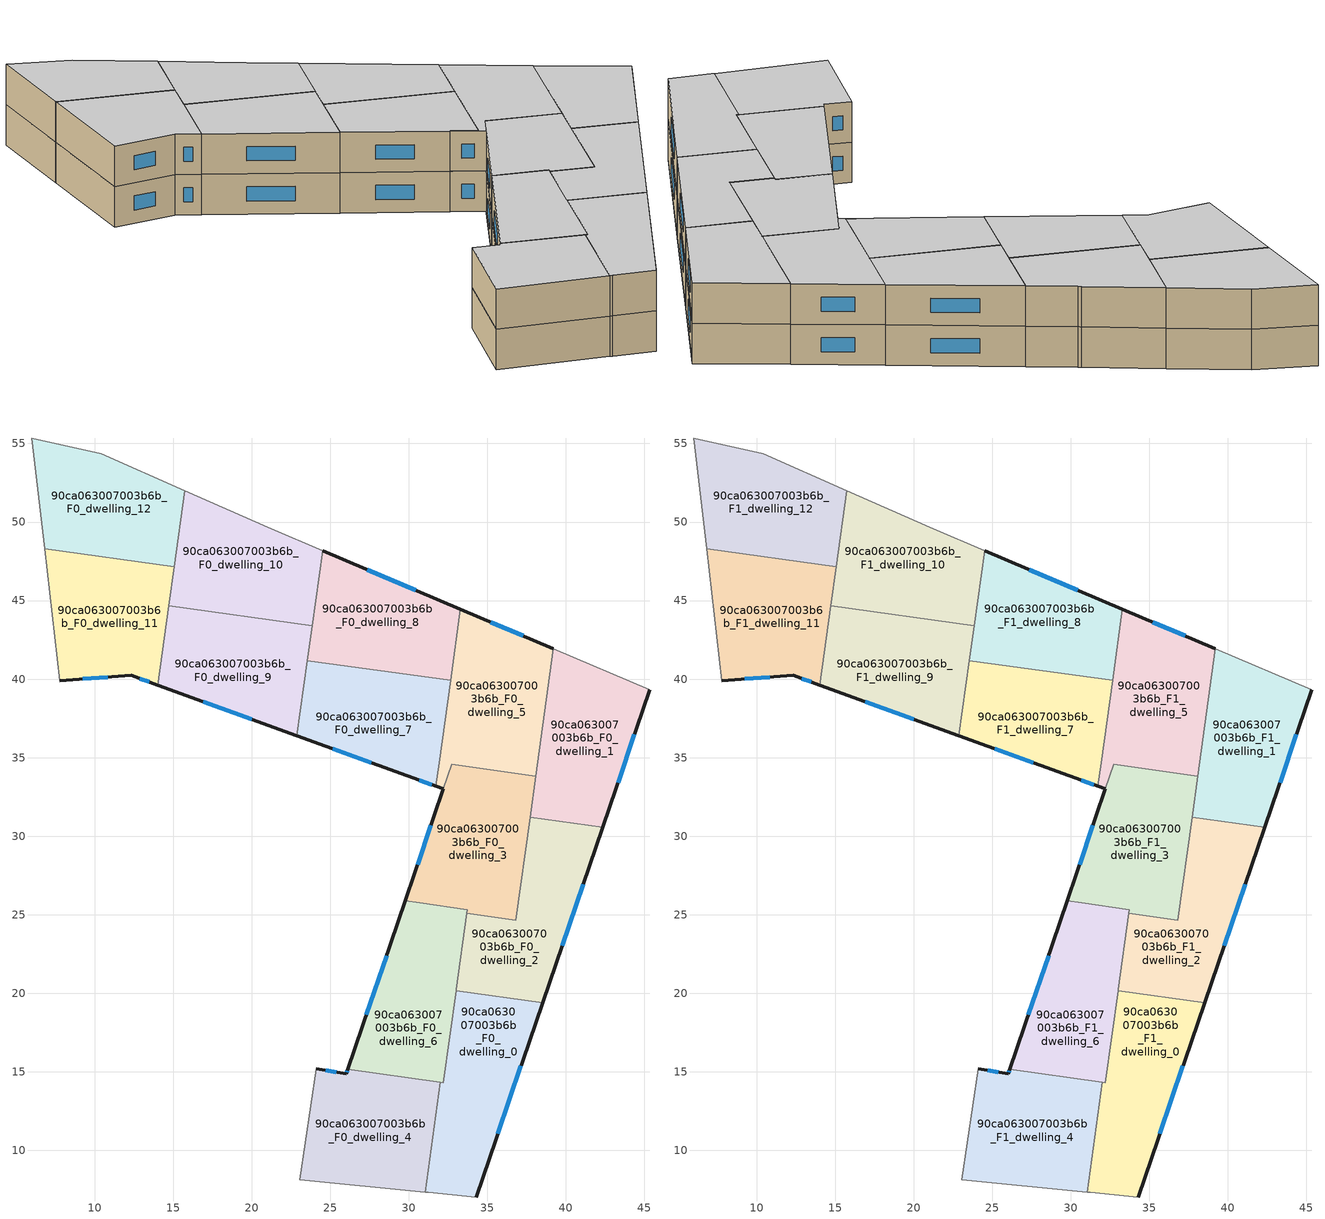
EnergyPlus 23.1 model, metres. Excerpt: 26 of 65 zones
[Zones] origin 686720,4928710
90ca063007003b6b_F0_dwelling_0
 floor ground (EU_floor_Construction): 38.53,19.41 34.29,7.03 31.24,7.33 31.04,7.35 32.01,14.35 32.21,14.32 33.03,20.17 z0
 wall outside (EU_wall_Construction): 34.29,7.03 38.53,19.41 z0:3
 wall adiabatic (EU_wall_Construction): 31.04,7.35 31.24,7.33 34.29,7.03 z0:3
 wall to 90ca063007003b6b_F0_dwelling_4 (EU_wall_Construction): 32.01,14.35 31.04,7.35 z0:3
 wall to 90ca063007003b6b_F0_dwelling_2 (EU_wall_Construction): 38.53,19.41 33.03,20.17 z0:3
 wall to 90ca063007003b6b_F0_dwelling_6 (EU_wall_Construction): 33.03,20.17 32.21,14.32 32.01,14.35 z0:3
 window (EU_Window_Construction): 35.67,11.06 37.15,15.38 z0.98:2.02
90ca063007003b6b_F0_dwelling_1
 floor ground (EU_floor_Construction): 45.35,39.33 42.35,30.57 37.72,31.21 39.21,41.93 z0
 wall outside (EU_wall_Construction): 42.35,30.57 45.35,39.33 z0:3
 wall to 90ca063007003b6b_F0_dwelling_2 (EU_wall_Construction): 37.72,31.21 42.35,30.57 z0:3
 wall adiabatic (EU_wall_Construction): 45.35,39.33 39.21,41.93 z0:3
 wall to 90ca063007003b6b_F0_dwelling_5 (EU_wall_Construction): 39.21,41.93 38.09,33.83 z0:3
 wall to 90ca063007003b6b_F0_dwelling_3 (EU_wall_Construction): 38.09,33.83 37.73,31.21 z0:3
 window (EU_Window_Construction): 43.32,33.42 44.37,36.48 z0.98:2.02
90ca063007003b6b_F0_dwelling_10
 floor ground (EU_floor_Construction): 24.52,48.17 23.86,43.41 14.74,44.67 15.76,52 21.02,49.67 21.25,49.56 z0
 wall adiabatic (EU_wall_Construction): 24.52,48.17 21.25,49.56 21.02,49.67 15.76,52 z0:3
 wall to 90ca063007003b6b_F0_dwelling_9 (EU_wall_Construction): 14.74,44.67 23.86,43.41 z0:3
 wall to 90ca063007003b6b_F0_dwelling_8 (EU_wall_Construction): 23.86,43.41 24.52,48.17 z0:3
 wall to 90ca063007003b6b_F0_dwelling_12 (EU_wall_Construction): 15.76,52 15.08,47.14 z0:3
 wall to 90ca063007003b6b_F0_dwelling_11 (EU_wall_Construction): 15.08,47.14 14.74,44.67 z0:3
90ca063007003b6b_F0_dwelling_11
 floor ground (EU_floor_Construction): 15.08,47.14 14.04,39.62 12.33,40.24 7.79,39.9 6.82,48.29 z0
 wall outside (EU_wall_Construction): 7.79,39.9 12.33,40.24 14.04,39.62 z0:3
 wall adiabatic (EU_wall_Construction): 6.82,48.29 7.79,39.9 z0:3
 wall to 90ca063007003b6b_F0_dwelling_12 (EU_wall_Construction): 15.08,47.14 6.82,48.29 z0:3
 wall to 90ca063007003b6b_F0_dwelling_9 (EU_wall_Construction): 14.04,39.62 14.74,44.67 z0:3
 window (EU_Window_Construction): 9.27,40.01 10.85,40.13 / 12.88,40.04 13.48,39.82 z0.98:2.02
90ca063007003b6b_F0_dwelling_12
 floor ground (EU_floor_Construction): 15.76,52 15.08,47.14 6.82,48.29 6,55.35 10.44,54.35 z0
 wall adiabatic (EU_wall_Construction): 15.76,52 10.44,54.35 6,55.35 6.82,48.29 z0:3
90ca063007003b6b_F0_dwelling_2
 floor ground (EU_floor_Construction): 42.35,30.57 38.53,19.41 33.03,20.17 33.04,20.27 33.71,25.09 36.81,24.66 37.72,31.21 z0
 wall outside (EU_wall_Construction): 38.53,19.41 42.35,30.57 z0:3
 wall to 90ca063007003b6b_F0_dwelling_3 (EU_wall_Construction): 37.72,31.21 36.81,24.66 33.71,25.09 z0:3
 wall to 90ca063007003b6b_F0_dwelling_6 (EU_wall_Construction): 33.71,25.09 33.04,20.27 33.03,20.17 z0:3
 window (EU_Window_Construction): 39.77,23.04 41.11,26.94 z0.98:2.02
90ca063007003b6b_F0_dwelling_3
 floor ground (EU_floor_Construction): 38.09,33.83 36.81,24.66 33.71,25.09 33.74,25.33 29.78,25.88 32.74,34.57 z0
 wall outside (EU_wall_Construction): 32.21,33 29.78,25.88 z0:3
 wall to 90ca063007003b6b_F0_dwelling_5 (EU_wall_Construction): 38.09,33.83 32.74,34.57 32.21,33.01 z0:3
 wall to 90ca063007003b6b_F0_dwelling_6 (EU_wall_Construction): 29.78,25.88 30.7,25.75 33.74,25.33 33.71,25.09 z0:3
 window (EU_Window_Construction): 31.42,30.69 30.57,28.2 z0.98:2.02
90ca063007003b6b_F0_dwelling_4
 floor ground (EU_floor_Construction): 32.01,14.35 31.04,7.35 23.05,8.12 24.1,15.18 26.03,14.89 26.12,15.16 z0
 wall outside (EU_wall_Construction): 26.12,15.16 26.03,14.89 24.1,15.18 z0:3
 wall adiabatic (EU_wall_Construction): 24.1,15.18 23.05,8.12 31.04,7.35 z0:3
 wall to 90ca063007003b6b_F0_dwelling_6 (EU_wall_Construction): 32.01,14.35 26.12,15.16 z0:3
 window (EU_Window_Construction): 26.09,15.08 26.06,14.98 / 25.4,14.99 24.73,15.09 z0.98:2.02
90ca063007003b6b_F0_dwelling_5
 floor ground (EU_floor_Construction): 39.21,41.93 38.09,33.83 32.74,34.57 32.21,33.01 29.92,33.85 31.72,33.19 31.94,34.68 33.29,44.45 z0
 wall outside (EU_wall_Construction): 39.21,41.93 33.29,44.45 / 29.91,33.84 32.21,33.01 z0:3
 wall to 90ca063007003b6b_F0_dwelling_7 (EU_wall_Construction): 32.66,39.92 31.94,34.68 31.72,33.19 29.92,33.85 z0:3
 wall to 90ca063007003b6b_F0_dwelling_8 (EU_wall_Construction): 33.29,44.45 32.66,39.92 z0:3
 window (EU_Window_Construction): 37.29,42.75 35.22,43.63 / 30.66,33.57 31.46,33.28 z0.98:2.02
90ca063007003b6b_F0_dwelling_6
 floor ground (EU_floor_Construction): 33.74,25.33 32.21,14.32 26.12,15.16 29.78,25.88 z0
 wall outside (EU_wall_Construction): 29.78,25.88 26.12,15.16 z0:3
 window (EU_Window_Construction): 28.59,22.39 27.31,18.65 z0.98:2.02
90ca063007003b6b_F0_dwelling_7
 floor ground (EU_floor_Construction): 32.66,39.92 31.72,33.19 29.91,33.85 22.89,36.4 23.55,41.18 z0
 wall outside (EU_wall_Construction): 22.89,36.4 29.91,33.85 z0:3
 wall to 90ca063007003b6b_F0_dwelling_8 (EU_wall_Construction): 32.66,39.92 23.55,41.18 z0:3
 wall to 90ca063007003b6b_F0_dwelling_9 (EU_wall_Construction): 23.55,41.18 22.89,36.4 z0:3
 window (EU_Window_Construction): 25.17,35.57 27.63,34.68 z0.98:2.02
90ca063007003b6b_F0_dwelling_8
 floor ground (EU_floor_Construction): 33.29,44.45 32.66,39.92 23.55,41.18 24.52,48.17 z0
 wall outside (EU_wall_Construction): 33.29,44.45 24.52,48.17 z0:3
 wall to 90ca063007003b6b_F0_dwelling_9 (EU_wall_Construction): 23.86,43.41 23.55,41.18 z0:3
 window (EU_Window_Construction): 30.44,45.66 27.37,46.96 z0.98:2.02
90ca063007003b6b_F0_dwelling_9
 floor ground (EU_floor_Construction): 23.86,43.41 22.89,36.4 14.04,39.62 14.74,44.67 z0
 wall outside (EU_wall_Construction): 14.04,39.62 22.89,36.4 z0:3
 window (EU_Window_Construction): 16.91,38.57 20.01,37.45 z0.98:2.02
90ca063007003b6b_F1_dwelling_0
 floor to 90ca063007003b6b_F0_dwelling_0 (EU_floor_Construction): 38.53,19.41 34.29,7.03 31.24,7.33 31.04,7.35 32.01,14.35 32.21,14.32 33.03,20.17 z3
 wall outside (EU_wall_Construction): 34.29,7.03 38.53,19.41 z3:6
 wall adiabatic (EU_wall_Construction): 31.04,7.35 31.24,7.33 34.29,7.03 z3:6
 wall to 90ca063007003b6b_F1_dwelling_4 (EU_wall_Construction): 32.01,14.35 31.04,7.35 z3:6
 wall to 90ca063007003b6b_F1_dwelling_2 (EU_wall_Construction): 38.53,19.41 33.03,20.17 z3:6
 wall to 90ca063007003b6b_F1_dwelling_6 (EU_wall_Construction): 33.03,20.17 32.21,14.32 32.01,14.35 z3:6
 window (EU_Window_Construction): 35.67,11.06 37.15,15.38 z3.98:5.02
 ceiling to 90ca063007003b6b_F2_dwelling_0 (EU_floor_Construction): 34.29,7.03 38.53,19.41 33.03,20.17 32.21,14.32 32.01,14.35 31.04,7.35 31.24,7.33 z6
90ca063007003b6b_F1_dwelling_1
 floor to 90ca063007003b6b_F0_dwelling_1 (EU_floor_Construction): 45.35,39.33 42.35,30.57 37.72,31.21 39.21,41.93 z3
 wall outside (EU_wall_Construction): 42.35,30.57 45.35,39.33 z3:6
 wall to 90ca063007003b6b_F1_dwelling_2 (EU_wall_Construction): 37.72,31.21 42.35,30.57 z3:6
 wall adiabatic (EU_wall_Construction): 45.35,39.33 39.21,41.93 z3:6
 wall to 90ca063007003b6b_F1_dwelling_5 (EU_wall_Construction): 39.21,41.93 38.09,33.83 z3:6
 wall to 90ca063007003b6b_F1_dwelling_3 (EU_wall_Construction): 38.09,33.83 37.73,31.21 z3:6
 window (EU_Window_Construction): 43.32,33.42 44.37,36.48 z3.98:5.02
 ceiling to 90ca063007003b6b_F2_dwelling_1 (EU_floor_Construction): 42.35,30.57 45.35,39.33 39.21,41.93 37.72,31.21 z6
90ca063007003b6b_F1_dwelling_10
 floor to 90ca063007003b6b_F0_dwelling_10 (EU_floor_Construction): 24.52,48.17 23.86,43.41 14.74,44.67 15.76,52 21.02,49.67 21.25,49.56 z3
 wall adiabatic (EU_wall_Construction): 24.52,48.17 21.25,49.56 21.02,49.67 15.76,52 z3:6
 wall to 90ca063007003b6b_F1_dwelling_9 (EU_wall_Construction): 14.74,44.67 23.86,43.41 z3:6
 wall to 90ca063007003b6b_F1_dwelling_8 (EU_wall_Construction): 23.86,43.41 24.52,48.17 z3:6
 wall to 90ca063007003b6b_F1_dwelling_12 (EU_wall_Construction): 15.76,52 15.08,47.14 z3:6
 wall to 90ca063007003b6b_F1_dwelling_11 (EU_wall_Construction): 15.08,47.14 14.74,44.67 z3:6
 ceiling to 90ca063007003b6b_F2_dwelling_10 (EU_floor_Construction): 23.86,43.41 24.52,48.17 21.25,49.56 21.02,49.67 15.76,52 14.74,44.67 z6
90ca063007003b6b_F1_dwelling_11
 floor to 90ca063007003b6b_F0_dwelling_11 (EU_floor_Construction): 15.08,47.14 14.04,39.62 12.33,40.24 7.79,39.9 6.82,48.29 z3
 wall outside (EU_wall_Construction): 7.79,39.9 12.33,40.24 14.04,39.62 z3:6
 wall adiabatic (EU_wall_Construction): 6.82,48.29 7.79,39.9 z3:6
 wall to 90ca063007003b6b_F1_dwelling_12 (EU_wall_Construction): 15.08,47.14 6.82,48.29 z3:6
 wall to 90ca063007003b6b_F1_dwelling_9 (EU_wall_Construction): 14.04,39.62 14.74,44.67 z3:6
 window (EU_Window_Construction): 9.27,40.01 10.85,40.13 / 12.88,40.04 13.48,39.82 z3.98:5.02
 ceiling to 90ca063007003b6b_F2_dwelling_11 (EU_floor_Construction): 14.04,39.62 15.08,47.14 6.82,48.29 7.79,39.9 12.33,40.24 z6
90ca063007003b6b_F1_dwelling_12
 floor to 90ca063007003b6b_F0_dwelling_12 (EU_floor_Construction): 15.76,52 15.08,47.14 6.82,48.29 6,55.35 10.44,54.35 z3
 wall adiabatic (EU_wall_Construction): 15.76,52 10.44,54.35 6,55.35 6.82,48.29 z3:6
 ceiling to 90ca063007003b6b_F2_dwelling_12 (EU_floor_Construction): 15.08,47.14 15.76,52 10.44,54.35 6,55.35 6.82,48.29 z6
90ca063007003b6b_F1_dwelling_2
 floor to 90ca063007003b6b_F0_dwelling_2 (EU_floor_Construction): 42.35,30.57 38.53,19.41 33.03,20.17 33.04,20.27 33.71,25.09 36.81,24.66 37.72,31.21 z3
 wall outside (EU_wall_Construction): 38.53,19.41 42.35,30.57 z3:6
 wall to 90ca063007003b6b_F1_dwelling_3 (EU_wall_Construction): 37.72,31.21 36.81,24.66 33.71,25.09 z3:6
 wall to 90ca063007003b6b_F1_dwelling_6 (EU_wall_Construction): 33.71,25.09 33.04,20.27 33.03,20.17 z3:6
 window (EU_Window_Construction): 39.77,23.04 41.11,26.94 z3.98:5.02
 ceiling to 90ca063007003b6b_F2_dwelling_2 (EU_floor_Construction): 38.53,19.41 42.35,30.57 37.72,31.21 36.81,24.66 33.71,25.09 33.04,20.27 33.03,20.17 z6
90ca063007003b6b_F1_dwelling_3
 floor to 90ca063007003b6b_F0_dwelling_3 (EU_floor_Construction): 38.09,33.83 36.81,24.66 33.71,25.09 33.74,25.33 29.78,25.88 32.74,34.57 z3
 wall outside (EU_wall_Construction): 32.21,33 29.78,25.88 z3:6
 wall to 90ca063007003b6b_F1_dwelling_5 (EU_wall_Construction): 38.09,33.83 32.74,34.57 32.21,33.01 z3:6
 wall to 90ca063007003b6b_F1_dwelling_6 (EU_wall_Construction): 29.78,25.88 30.7,25.75 33.74,25.33 33.71,25.09 z3:6
 window (EU_Window_Construction): 31.42,30.69 30.57,28.2 z3.98:5.02
 ceiling to 90ca063007003b6b_F2_dwelling_3 (EU_floor_Construction): 36.81,24.66 38.09,33.83 32.74,34.57 29.78,25.88 33.74,25.33 33.71,25.09 z6
90ca063007003b6b_F1_dwelling_4
 floor to 90ca063007003b6b_F0_dwelling_4 (EU_floor_Construction): 32.01,14.35 31.04,7.35 23.05,8.12 24.1,15.18 26.03,14.89 26.12,15.16 z3
 wall outside (EU_wall_Construction): 26.12,15.16 26.03,14.89 24.1,15.18 z3:6
 wall adiabatic (EU_wall_Construction): 24.1,15.18 23.05,8.12 31.04,7.35 z3:6
 wall to 90ca063007003b6b_F1_dwelling_6 (EU_wall_Construction): 32.01,14.35 26.12,15.16 z3:6
 window (EU_Window_Construction): 26.09,15.08 26.06,14.98 / 25.4,14.99 24.73,15.09 z3.98:5.02
 ceiling to 90ca063007003b6b_F2_dwelling_4 (EU_floor_Construction): 31.04,7.35 32.01,14.35 26.12,15.16 26.03,14.89 24.1,15.18 23.05,8.12 z6
90ca063007003b6b_F1_dwelling_5
 floor to 90ca063007003b6b_F0_dwelling_5 (EU_floor_Construction): 39.21,41.93 38.09,33.83 32.74,34.57 32.21,33.01 29.91,33.84 31.72,33.19 31.94,34.68 33.29,44.45 z3
 wall outside (EU_wall_Construction): 39.21,41.93 33.29,44.45 / 29.91,33.84 32.21,33.01 z3:6
 wall to 90ca063007003b6b_F1_dwelling_7 (EU_wall_Construction): 32.66,39.92 31.94,34.68 31.72,33.19 29.92,33.85 z3:6
 wall to 90ca063007003b6b_F1_dwelling_8 (EU_wall_Construction): 33.29,44.45 32.66,39.92 z3:6
 window (EU_Window_Construction): 37.29,42.75 35.22,43.63 / 30.66,33.57 31.46,33.28 z3.98:5.02
 ceiling to 90ca063007003b6b_F2_dwelling_5 (EU_floor_Construction): 38.09,33.83 39.21,41.93 33.29,44.45 31.94,34.68 31.72,33.19 29.91,33.84 32.21,33.01 32.74,34.57 z6
90ca063007003b6b_F1_dwelling_6
 floor to 90ca063007003b6b_F0_dwelling_6 (EU_floor_Construction): 33.74,25.33 32.21,14.32 26.12,15.16 29.78,25.88 z3
 wall outside (EU_wall_Construction): 29.78,25.88 26.12,15.16 z3:6
 window (EU_Window_Construction): 28.59,22.39 27.31,18.65 z3.98:5.02
 ceiling to 90ca063007003b6b_F2_dwelling_6 (EU_floor_Construction): 32.21,14.32 33.74,25.33 29.78,25.88 26.12,15.16 z6
90ca063007003b6b_F1_dwelling_7
 floor to 90ca063007003b6b_F0_dwelling_7 (EU_floor_Construction): 32.66,39.92 31.72,33.19 29.91,33.85 22.89,36.4 23.55,41.18 z3
 wall outside (EU_wall_Construction): 22.89,36.4 29.91,33.85 z3:6
 wall to 90ca063007003b6b_F1_dwelling_8 (EU_wall_Construction): 32.66,39.92 23.55,41.18 z3:6
 wall to 90ca063007003b6b_F1_dwelling_9 (EU_wall_Construction): 23.55,41.18 22.89,36.4 z3:6
 window (EU_Window_Construction): 25.17,35.57 27.63,34.68 z3.98:5.02
 ceiling to 90ca063007003b6b_F2_dwelling_7 (EU_floor_Construction): 31.72,33.19 32.66,39.92 23.55,41.18 22.89,36.4 29.91,33.85 z6
90ca063007003b6b_F1_dwelling_8
 floor to 90ca063007003b6b_F0_dwelling_8 (EU_floor_Construction): 33.29,44.45 32.66,39.92 23.55,41.18 24.52,48.17 z3
 wall outside (EU_wall_Construction): 33.29,44.45 24.52,48.17 z3:6
 wall to 90ca063007003b6b_F1_dwelling_9 (EU_wall_Construction): 23.86,43.41 23.55,41.18 z3:6
 window (EU_Window_Construction): 30.44,45.66 27.37,46.96 z3.98:5.02
 ceiling to 90ca063007003b6b_F2_dwelling_8 (EU_floor_Construction): 32.66,39.92 33.29,44.45 24.52,48.17 23.55,41.18 z6
90ca063007003b6b_F1_dwelling_9
 floor to 90ca063007003b6b_F0_dwelling_9 (EU_floor_Construction): 23.86,43.41 22.89,36.4 14.04,39.62 14.74,44.67 z3
 wall outside (EU_wall_Construction): 14.04,39.62 22.89,36.4 z3:6
 window (EU_Window_Construction): 16.91,38.57 20.01,37.45 z3.98:5.02
 ceiling to 90ca063007003b6b_F2_dwelling_9 (EU_floor_Construction): 22.89,36.4 23.86,43.41 14.74,44.67 14.04,39.62 z6
[Building]
EU S2 Campaign: North Axis=0; Terrain=City; Solar Distribution=FullExterior
[Site:Location]
Bologna: Latitude=44.5; Longitude=11.25; Time Zone=1; Elevation=37
[SizingPeriod:WeatherFileDays]
AnnualSizingPeriod: Begin Month=1; Begin Day of Month=1; End Month=12; End Day of Month=31; Day of Week for Start Day=Monday; Use Weather File Daylight Saving Period=No; Use Weather File Rain and Snow Indicators=No
[MATERIAL]
EU_InternalMass_Material: Roughness=MediumRough; Thickness=0.1; Conductivity=1; Density=1800; Specific Heat=900; Thermal Absorptance=0.9; Solar Absorptance=0.7; Visible Absorptance=0.7
[MATERIAL:NOMASS] Roughness=MediumRough; Thermal Absorptance=0.9; Solar Absorptance=0.7; Visible Absorptance=0.7
Name | Thermal Resistance
EU_wall_NoMass | 0.905828
EU_floor_NoMass | 0.67114
[WINDOWMATERIAL:SIMPLEGLAZINGSYSTEM]
EU_Window_SimpleGlazing: UFactor=4.52486; Solar Heat Gain Coefficient=0.85; Visible Transmittance=0.85
[CONSTRUCTION]
EU_wall_Construction: EU_wall_NoMass
EU_floor_Construction: EU_floor_NoMass
EU_Window_Construction: EU_Window_SimpleGlazing
EU_InternalMass_Construction: EU_InternalMass_Material
[ZONE] Type=1; Multiplier=1; Ceiling Height=autocalculate; Floor Area=autocalculate; Part of Total Floor Area=Yes
Name | Volume
90ca063007003b6b_F0_dwelling_0; 90ca063007003b6b_F1_dwelling_0 | 170.737
90ca063007003b6b_F0_dwelling_1; 90ca063007003b6b_F1_dwelling_1 | 168.19
90ca063007003b6b_F0_dwelling_10; 90ca063007003b6b_F1_dwelling_10 | 168.179
90ca063007003b6b_F0_dwelling_11; 90ca063007003b6b_F1_dwelling_11 | 168.196
90ca063007003b6b_F0_dwelling_12; 90ca063007003b6b_F1_dwelling_12 | 168.184
90ca063007003b6b_F0_dwelling_2; 90ca063007003b6b_F1_dwelling_2 | 169.86
90ca063007003b6b_F0_dwelling_3 | 171.762
90ca063007003b6b_F1_dwelling_3 | 171.702
90ca063007003b6b_F0_dwelling_4; 90ca063007003b6b_F1_dwelling_4 | 171.68
90ca063007003b6b_F0_dwelling_5 | 171.308
90ca063007003b6b_F1_dwelling_5 | 171.311
90ca063007003b6b_F0_dwelling_6; 90ca063007003b6b_F1_dwelling_6 | 169.237
90ca063007003b6b_F0_dwelling_7; 90ca063007003b6b_F1_dwelling_7 | 160.345
90ca063007003b6b_F0_dwelling_8; 90ca063007003b6b_F1_dwelling_8 | 160.42
90ca063007003b6b_F0_dwelling_9; 90ca063007003b6b_F1_dwelling_9 | 168.181
[INTERNALMASS] Construction=EU_InternalMass_Construction
Name | Zone or ZoneList | Surface Area
90ca063007003b6b_F0_dwelling_0_EU_InternalMass | 90ca063007003b6b_F0_dwelling_0 | 56.9155
90ca063007003b6b_F0_dwelling_1_EU_InternalMass | 90ca063007003b6b_F0_dwelling_1 | 56.0629
90ca063007003b6b_F0_dwelling_2_EU_InternalMass | 90ca063007003b6b_F0_dwelling_2 | 56.6221
90ca063007003b6b_F0_dwelling_3_EU_InternalMass | 90ca063007003b6b_F0_dwelling_3 | 57.257
90ca063007003b6b_F0_dwelling_4_EU_InternalMass | 90ca063007003b6b_F0_dwelling_4 | 57.2304
90ca063007003b6b_F0_dwelling_5_EU_InternalMass | 90ca063007003b6b_F0_dwelling_5 | 57.1136
90ca063007003b6b_F0_dwelling_6_EU_InternalMass | 90ca063007003b6b_F0_dwelling_6 | 56.4242
90ca063007003b6b_F0_dwelling_7_EU_InternalMass | 90ca063007003b6b_F0_dwelling_7 | 53.4524
90ca063007003b6b_F0_dwelling_8_EU_InternalMass | 90ca063007003b6b_F0_dwelling_8 | 53.4757
90ca063007003b6b_F0_dwelling_9_EU_InternalMass | 90ca063007003b6b_F0_dwelling_9 | 56.0604
90ca063007003b6b_F0_dwelling_10_EU_InternalMass | 90ca063007003b6b_F0_dwelling_10 | 56.06
90ca063007003b6b_F0_dwelling_11_EU_InternalMass | 90ca063007003b6b_F0_dwelling_11 | 56.0645
90ca063007003b6b_F0_dwelling_12_EU_InternalMass | 90ca063007003b6b_F0_dwelling_12 | 56.0604
90ca063007003b6b_F1_dwelling_0_EU_InternalMass | 90ca063007003b6b_F1_dwelling_0 | 56.9155
90ca063007003b6b_F1_dwelling_1_EU_InternalMass | 90ca063007003b6b_F1_dwelling_1 | 56.0629
90ca063007003b6b_F1_dwelling_2_EU_InternalMass | 90ca063007003b6b_F1_dwelling_2 | 56.6221
90ca063007003b6b_F1_dwelling_3_EU_InternalMass | 90ca063007003b6b_F1_dwelling_3 | 57.257
90ca063007003b6b_F1_dwelling_4_EU_InternalMass | 90ca063007003b6b_F1_dwelling_4 | 57.2304
90ca063007003b6b_F1_dwelling_5_EU_InternalMass | 90ca063007003b6b_F1_dwelling_5 | 57.1136
90ca063007003b6b_F1_dwelling_6_EU_InternalMass | 90ca063007003b6b_F1_dwelling_6 | 56.4242
90ca063007003b6b_F1_dwelling_7_EU_InternalMass | 90ca063007003b6b_F1_dwelling_7 | 53.4524
90ca063007003b6b_F1_dwelling_8_EU_InternalMass | 90ca063007003b6b_F1_dwelling_8 | 53.4757
90ca063007003b6b_F1_dwelling_9_EU_InternalMass | 90ca063007003b6b_F1_dwelling_9 | 56.0604
90ca063007003b6b_F1_dwelling_10_EU_InternalMass | 90ca063007003b6b_F1_dwelling_10 | 56.06
90ca063007003b6b_F1_dwelling_11_EU_InternalMass | 90ca063007003b6b_F1_dwelling_11 | 56.0645
90ca063007003b6b_F1_dwelling_12_EU_InternalMass | 90ca063007003b6b_F1_dwelling_12 | 56.0604
[OTHEREQUIPMENT] Fuel Type=Electricity; Design Level Calculation Method=Watts/Area; Power per Zone Floor Area=1; Fraction Latent=0; Fraction Radiant=0; Fraction Lost=0; Carbon Dioxide Generation Rate=0; EndUse Subcategory=EU_Step8_InternalGains
Name | Zone or ZoneList or Space or SpaceList | Schedule
EU_Step8_InternalGain_90ca063007003b6b_F0_dwelling_0_f000 | 90ca063007003b6b_F0_dwelling_0 | EU_Step8_GainSchedule_90ca063007003b6b_F0_dwelling_0_f000
EU_Step8_InternalGain_90ca063007003b6b_F0_dwelling_1_f000 | 90ca063007003b6b_F0_dwelling_1 | EU_Step8_GainSchedule_90ca063007003b6b_F0_dwelling_1_f000
EU_Step8_InternalGain_90ca063007003b6b_F0_dwelling_2_f000 | 90ca063007003b6b_F0_dwelling_2 | EU_Step8_GainSchedule_90ca063007003b6b_F0_dwelling_2_f000
EU_Step8_InternalGain_90ca063007003b6b_F0_dwelling_3_f000 | 90ca063007003b6b_F0_dwelling_3 | EU_Step8_GainSchedule_90ca063007003b6b_F0_dwelling_3_f000
EU_Step8_InternalGain_90ca063007003b6b_F0_dwelling_4_f000 | 90ca063007003b6b_F0_dwelling_4 | EU_Step8_GainSchedule_90ca063007003b6b_F0_dwelling_4_f000
EU_Step8_InternalGain_90ca063007003b6b_F0_dwelling_5_f000 | 90ca063007003b6b_F0_dwelling_5 | EU_Step8_GainSchedule_90ca063007003b6b_F0_dwelling_5_f000
EU_Step8_InternalGain_90ca063007003b6b_F0_dwelling_6_f000 | 90ca063007003b6b_F0_dwelling_6 | EU_Step8_GainSchedule_90ca063007003b6b_F0_dwelling_6_f000
EU_Step8_InternalGain_90ca063007003b6b_F0_dwelling_7_f000 | 90ca063007003b6b_F0_dwelling_7 | EU_Step8_GainSchedule_90ca063007003b6b_F0_dwelling_7_f000
EU_Step8_InternalGain_90ca063007003b6b_F0_dwelling_8_f000 | 90ca063007003b6b_F0_dwelling_8 | EU_Step8_GainSchedule_90ca063007003b6b_F0_dwelling_8_f000
EU_Step8_InternalGain_90ca063007003b6b_F0_dwelling_9_f000 | 90ca063007003b6b_F0_dwelling_9 | EU_Step8_GainSchedule_90ca063007003b6b_F0_dwelling_9_f000
EU_Step8_InternalGain_90ca063007003b6b_F0_dwelling_10_f000 | 90ca063007003b6b_F0_dwelling_10 | EU_Step8_GainSchedule_90ca063007003b6b_F0_dwelling_10_f000
EU_Step8_InternalGain_90ca063007003b6b_F0_dwelling_11_f000 | 90ca063007003b6b_F0_dwelling_11 | EU_Step8_GainSchedule_90ca063007003b6b_F0_dwelling_11_f000
EU_Step8_InternalGain_90ca063007003b6b_F0_dwelling_12_f000 | 90ca063007003b6b_F0_dwelling_12 | EU_Step8_GainSchedule_90ca063007003b6b_F0_dwelling_12_f000
EU_Step8_InternalGain_90ca063007003b6b_F1_dwelling_0_f000 | 90ca063007003b6b_F1_dwelling_0 | EU_Step8_GainSchedule_90ca063007003b6b_F1_dwelling_0_f000
EU_Step8_InternalGain_90ca063007003b6b_F1_dwelling_1_f000 | 90ca063007003b6b_F1_dwelling_1 | EU_Step8_GainSchedule_90ca063007003b6b_F1_dwelling_1_f000
EU_Step8_InternalGain_90ca063007003b6b_F1_dwelling_2_f000 | 90ca063007003b6b_F1_dwelling_2 | EU_Step8_GainSchedule_90ca063007003b6b_F1_dwelling_2_f000
EU_Step8_InternalGain_90ca063007003b6b_F1_dwelling_3_f000 | 90ca063007003b6b_F1_dwelling_3 | EU_Step8_GainSchedule_90ca063007003b6b_F1_dwelling_3_f000
EU_Step8_InternalGain_90ca063007003b6b_F1_dwelling_4_f000 | 90ca063007003b6b_F1_dwelling_4 | EU_Step8_GainSchedule_90ca063007003b6b_F1_dwelling_4_f000
EU_Step8_InternalGain_90ca063007003b6b_F1_dwelling_5_f000 | 90ca063007003b6b_F1_dwelling_5 | EU_Step8_GainSchedule_90ca063007003b6b_F1_dwelling_5_f000
EU_Step8_InternalGain_90ca063007003b6b_F1_dwelling_6_f000 | 90ca063007003b6b_F1_dwelling_6 | EU_Step8_GainSchedule_90ca063007003b6b_F1_dwelling_6_f000
EU_Step8_InternalGain_90ca063007003b6b_F1_dwelling_7_f000 | 90ca063007003b6b_F1_dwelling_7 | EU_Step8_GainSchedule_90ca063007003b6b_F1_dwelling_7_f000
EU_Step8_InternalGain_90ca063007003b6b_F1_dwelling_8_f000 | 90ca063007003b6b_F1_dwelling_8 | EU_Step8_GainSchedule_90ca063007003b6b_F1_dwelling_8_f000
EU_Step8_InternalGain_90ca063007003b6b_F1_dwelling_9_f000 | 90ca063007003b6b_F1_dwelling_9 | EU_Step8_GainSchedule_90ca063007003b6b_F1_dwelling_9_f000
EU_Step8_InternalGain_90ca063007003b6b_F1_dwelling_10_f000 | 90ca063007003b6b_F1_dwelling_10 | EU_Step8_GainSchedule_90ca063007003b6b_F1_dwelling_10_f000
EU_Step8_InternalGain_90ca063007003b6b_F1_dwelling_11_f000 | 90ca063007003b6b_F1_dwelling_11 | EU_Step8_GainSchedule_90ca063007003b6b_F1_dwelling_11_f000
EU_Step8_InternalGain_90ca063007003b6b_F1_dwelling_12_f000 | 90ca063007003b6b_F1_dwelling_12 | EU_Step8_GainSchedule_90ca063007003b6b_F1_dwelling_12_f000
[ZONEVENTILATION:DESIGNFLOWRATE] Schedule=EU_AlwaysOn; Design Flow Rate Calculation Method=AirChanges/Hour; Air Changes per Hour=0.73129; Ventilation Type=Natural; Fan Pressure Rise=0; Fan Total Efficiency=1; Constant Term Coefficient=1; Temperature Term Coefficient=0; Velocity Term Coefficient=0; Velocity Squared Term Coefficient=0; Minimum Indoor Temperature=-100; Maximum Indoor Temperature=100; Delta Temperature=-100; Minimum Outdoor Temperature=-100; Maximum Outdoor Temperature=100; Maximum Wind Speed=40
Name | Zone or ZoneList or Space or SpaceList
EU_ConstantAir_90ca063007003b6b_F0_dwelling_0 | 90ca063007003b6b_F0_dwelling_0
EU_ConstantAir_90ca063007003b6b_F0_dwelling_1 | 90ca063007003b6b_F0_dwelling_1
EU_ConstantAir_90ca063007003b6b_F0_dwelling_2 | 90ca063007003b6b_F0_dwelling_2
EU_ConstantAir_90ca063007003b6b_F0_dwelling_3 | 90ca063007003b6b_F0_dwelling_3
EU_ConstantAir_90ca063007003b6b_F0_dwelling_4 | 90ca063007003b6b_F0_dwelling_4
EU_ConstantAir_90ca063007003b6b_F0_dwelling_5 | 90ca063007003b6b_F0_dwelling_5
EU_ConstantAir_90ca063007003b6b_F0_dwelling_6 | 90ca063007003b6b_F0_dwelling_6
EU_ConstantAir_90ca063007003b6b_F0_dwelling_7 | 90ca063007003b6b_F0_dwelling_7
EU_ConstantAir_90ca063007003b6b_F0_dwelling_8 | 90ca063007003b6b_F0_dwelling_8
EU_ConstantAir_90ca063007003b6b_F0_dwelling_9 | 90ca063007003b6b_F0_dwelling_9
EU_ConstantAir_90ca063007003b6b_F0_dwelling_10 | 90ca063007003b6b_F0_dwelling_10
EU_ConstantAir_90ca063007003b6b_F0_dwelling_11 | 90ca063007003b6b_F0_dwelling_11
EU_ConstantAir_90ca063007003b6b_F0_dwelling_12 | 90ca063007003b6b_F0_dwelling_12
EU_ConstantAir_90ca063007003b6b_F1_dwelling_0 | 90ca063007003b6b_F1_dwelling_0
EU_ConstantAir_90ca063007003b6b_F1_dwelling_1 | 90ca063007003b6b_F1_dwelling_1
EU_ConstantAir_90ca063007003b6b_F1_dwelling_2 | 90ca063007003b6b_F1_dwelling_2
EU_ConstantAir_90ca063007003b6b_F1_dwelling_3 | 90ca063007003b6b_F1_dwelling_3
EU_ConstantAir_90ca063007003b6b_F1_dwelling_4 | 90ca063007003b6b_F1_dwelling_4
EU_ConstantAir_90ca063007003b6b_F1_dwelling_5 | 90ca063007003b6b_F1_dwelling_5
EU_ConstantAir_90ca063007003b6b_F1_dwelling_6 | 90ca063007003b6b_F1_dwelling_6
EU_ConstantAir_90ca063007003b6b_F1_dwelling_7 | 90ca063007003b6b_F1_dwelling_7
EU_ConstantAir_90ca063007003b6b_F1_dwelling_8 | 90ca063007003b6b_F1_dwelling_8
EU_ConstantAir_90ca063007003b6b_F1_dwelling_9 | 90ca063007003b6b_F1_dwelling_9
EU_ConstantAir_90ca063007003b6b_F1_dwelling_10 | 90ca063007003b6b_F1_dwelling_10
EU_ConstantAir_90ca063007003b6b_F1_dwelling_11 | 90ca063007003b6b_F1_dwelling_11
EU_ConstantAir_90ca063007003b6b_F1_dwelling_12 | 90ca063007003b6b_F1_dwelling_12
[HVACTEMPLATE:THERMOSTAT] Constant Heating Setpoint=20; Constant Cooling Setpoint=50
EU_HeatOnly_90ca063007003b6b_F0_dwelling_0; EU_HeatOnly_90ca063007003b6b_F0_dwelling_1; EU_HeatOnly_90ca063007003b6b_F0_dwelling_2; EU_HeatOnly_90ca063007003b6b_F0_dwelling_3; EU_HeatOnly_90ca063007003b6b_F0_dwelling_4; EU_HeatOnly_90ca063007003b6b_F0_dwelling_5; EU_HeatOnly_90ca063007003b6b_F0_dwelling_6; EU_HeatOnly_90ca063007003b6b_F0_dwelling_7; EU_HeatOnly_90ca063007003b6b_F0_dwelling_8; EU_HeatOnly_90ca063007003b6b_F0_dwelling_9; EU_HeatOnly_90ca063007003b6b_F0_dwelling_10; EU_HeatOnly_90ca063007003b6b_F0_dwelling_11; EU_HeatOnly_90ca063007003b6b_F0_dwelling_12; EU_HeatOnly_90ca063007003b6b_F1_dwelling_0; EU_HeatOnly_90ca063007003b6b_F1_dwelling_1; EU_HeatOnly_90ca063007003b6b_F1_dwelling_2; EU_HeatOnly_90ca063007003b6b_F1_dwelling_3; EU_HeatOnly_90ca063007003b6b_F1_dwelling_4; EU_HeatOnly_90ca063007003b6b_F1_dwelling_5; EU_HeatOnly_90ca063007003b6b_F1_dwelling_6; EU_HeatOnly_90ca063007003b6b_F1_dwelling_7; EU_HeatOnly_90ca063007003b6b_F1_dwelling_8; EU_HeatOnly_90ca063007003b6b_F1_dwelling_9; EU_HeatOnly_90ca063007003b6b_F1_dwelling_10; EU_HeatOnly_90ca063007003b6b_F1_dwelling_11; EU_HeatOnly_90ca063007003b6b_F1_dwelling_12; EU_HeatOnly_90ca063007003b6b_F2_dwelling_0; EU_HeatOnly_90ca063007003b6b_F2_dwelling_1; EU_HeatOnly_90ca063007003b6b_F2_dwelling_2; EU_HeatOnly_90ca063007003b6b_F2_dwelling_3; EU_HeatOnly_90ca063007003b6b_F2_dwelling_4; EU_HeatOnly_90ca063007003b6b_F2_dwelling_5; EU_HeatOnly_90ca063007003b6b_F2_dwelling_6; EU_HeatOnly_90ca063007003b6b_F2_dwelling_7; EU_HeatOnly_90ca063007003b6b_F2_dwelling_8; EU_HeatOnly_90ca063007003b6b_F2_dwelling_9; EU_HeatOnly_90ca063007003b6b_F2_dwelling_10; EU_HeatOnly_90ca063007003b6b_F2_dwelling_11; EU_HeatOnly_90ca063007003b6b_F2_dwelling_12; EU_HeatOnly_90ca063007003b6b_F3_dwelling_0; EU_HeatOnly_90ca063007003b6b_F3_dwelling_1; EU_HeatOnly_90ca063007003b6b_F3_dwelling_2; EU_HeatOnly_90ca063007003b6b_F3_dwelling_3; EU_HeatOnly_90ca063007003b6b_F3_dwelling_4; EU_HeatOnly_90ca063007003b6b_F3_dwelling_5; EU_HeatOnly_90ca063007003b6b_F3_dwelling_6; EU_HeatOnly_90ca063007003b6b_F3_dwelling_7; EU_HeatOnly_90ca063007003b6b_F3_dwelling_8; EU_HeatOnly_90ca063007003b6b_F3_dwelling_9; EU_HeatOnly_90ca063007003b6b_F3_dwelling_10; EU_HeatOnly_90ca063007003b6b_F3_dwelling_11; EU_HeatOnly_90ca063007003b6b_F3_dwelling_12; EU_HeatOnly_90ca063007003b6b_F4_dwelling_0; EU_HeatOnly_90ca063007003b6b_F4_dwelling_1; EU_HeatOnly_90ca063007003b6b_F4_dwelling_2; EU_HeatOnly_90ca063007003b6b_F4_dwelling_3; EU_HeatOnly_90ca063007003b6b_F4_dwelling_4; EU_HeatOnly_90ca063007003b6b_F4_dwelling_5; EU_HeatOnly_90ca063007003b6b_F4_dwelling_6; EU_HeatOnly_90ca063007003b6b_F4_dwelling_7; EU_HeatOnly_90ca063007003b6b_F4_dwelling_8; EU_HeatOnly_90ca063007003b6b_F4_dwelling_9; EU_HeatOnly_90ca063007003b6b_F4_dwelling_10; EU_HeatOnly_90ca063007003b6b_F4_dwelling_11; EU_HeatOnly_90ca063007003b6b_F4_dwelling_12
[HVACTEMPLATE:ZONE:IDEALLOADSAIRSYSTEM] System Availability Schedule=EU_AlwaysOn; Maximum Heating Supply Air Temperature=50; Minimum Cooling Supply Air Temperature=13; Maximum Heating Supply Air Humidity Ratio=0.0156; Minimum Cooling Supply Air Humidity Ratio=0.0077; Heating Limit=NoLimit; Cooling Limit=NoLimit; Heating Availability Schedule=EU_AlwaysOn; Cooling Availability Schedule=EU_CoolingOff; Dehumidification Control Type=ConstantSensibleHeatRatio; Cooling Sensible Heat Ratio=0.7; Dehumidification Setpoint=60; Humidification Control Type=None; Humidification Setpoint=30; Outdoor Air Method=None; Outdoor Air Flow Rate per Person=0.00944; Outdoor Air Flow Rate per Zone Floor Area=0; Outdoor Air Flow Rate per Zone=0; Demand Controlled Ventilation Type=None; Outdoor Air Economizer Type=NoEconomizer; Heat Recovery Type=None; Sensible Heat Recovery Effectiveness=0.7; Latent Heat Recovery Effectiveness=0.65
Name | Template Thermostat
90ca063007003b6b_F0_dwelling_0 | EU_HeatOnly_90ca063007003b6b_F0_dwelling_0
90ca063007003b6b_F0_dwelling_1 | EU_HeatOnly_90ca063007003b6b_F0_dwelling_1
90ca063007003b6b_F0_dwelling_2 | EU_HeatOnly_90ca063007003b6b_F0_dwelling_2
90ca063007003b6b_F0_dwelling_3 | EU_HeatOnly_90ca063007003b6b_F0_dwelling_3
90ca063007003b6b_F0_dwelling_4 | EU_HeatOnly_90ca063007003b6b_F0_dwelling_4
90ca063007003b6b_F0_dwelling_5 | EU_HeatOnly_90ca063007003b6b_F0_dwelling_5
90ca063007003b6b_F0_dwelling_6 | EU_HeatOnly_90ca063007003b6b_F0_dwelling_6
90ca063007003b6b_F0_dwelling_7 | EU_HeatOnly_90ca063007003b6b_F0_dwelling_7
90ca063007003b6b_F0_dwelling_8 | EU_HeatOnly_90ca063007003b6b_F0_dwelling_8
90ca063007003b6b_F0_dwelling_9 | EU_HeatOnly_90ca063007003b6b_F0_dwelling_9
90ca063007003b6b_F0_dwelling_10 | EU_HeatOnly_90ca063007003b6b_F0_dwelling_10
90ca063007003b6b_F0_dwelling_11 | EU_HeatOnly_90ca063007003b6b_F0_dwelling_11
90ca063007003b6b_F0_dwelling_12 | EU_HeatOnly_90ca063007003b6b_F0_dwelling_12
90ca063007003b6b_F1_dwelling_0 | EU_HeatOnly_90ca063007003b6b_F1_dwelling_0
90ca063007003b6b_F1_dwelling_1 | EU_HeatOnly_90ca063007003b6b_F1_dwelling_1
90ca063007003b6b_F1_dwelling_2 | EU_HeatOnly_90ca063007003b6b_F1_dwelling_2
90ca063007003b6b_F1_dwelling_3 | EU_HeatOnly_90ca063007003b6b_F1_dwelling_3
90ca063007003b6b_F1_dwelling_4 | EU_HeatOnly_90ca063007003b6b_F1_dwelling_4
90ca063007003b6b_F1_dwelling_5 | EU_HeatOnly_90ca063007003b6b_F1_dwelling_5
90ca063007003b6b_F1_dwelling_6 | EU_HeatOnly_90ca063007003b6b_F1_dwelling_6
90ca063007003b6b_F1_dwelling_7 | EU_HeatOnly_90ca063007003b6b_F1_dwelling_7
90ca063007003b6b_F1_dwelling_8 | EU_HeatOnly_90ca063007003b6b_F1_dwelling_8
90ca063007003b6b_F1_dwelling_9 | EU_HeatOnly_90ca063007003b6b_F1_dwelling_9
90ca063007003b6b_F1_dwelling_10 | EU_HeatOnly_90ca063007003b6b_F1_dwelling_10
90ca063007003b6b_F1_dwelling_11 | EU_HeatOnly_90ca063007003b6b_F1_dwelling_11
90ca063007003b6b_F1_dwelling_12 | EU_HeatOnly_90ca063007003b6b_F1_dwelling_12
[SIZING:ZONE] Zone Cooling Design Supply Air Temperature Input Method=SupplyAirTemperature; Zone Cooling Design Supply Air Temperature=13; Zone Heating Design Supply Air Temperature Input Method=SupplyAirTemperature; Zone Heating Design Supply Air Temperature=50; Zone Cooling Design Supply Air Humidity Ratio=0.008; Zone Heating Design Supply Air Humidity Ratio=0.008; Cooling Design Air Flow Method=DesignDay; Cooling Design Air Flow Rate=0; Cooling Minimum Air Flow per Zone Floor Area=0.000762; Cooling Minimum Air Flow=0; Cooling Minimum Air Flow Fraction=0.2; Heating Design Air Flow Method=DesignDay; Heating Design Air Flow Rate=0; Heating Maximum Air Flow per Zone Floor Area=0.002032; Heating Maximum Air Flow=0.141576; Heating Maximum Air Flow Fraction=0.3; Account for Dedicated Outdoor Air System=No; Dedicated Outdoor Air System Control Strategy=NeutralSupplyAir; Dedicated Outdoor Air Low Setpoint Temperature for Design=autosize; Dedicated Outdoor Air High Setpoint Temperature for Design=autosize; Zone Load Sizing Method=Sensible Load Only No Latent Load; Zone Latent Cooling Design Supply Air Humidity Ratio Input Method=HumidityRatioDifference; Zone Cooling Design Supply Air Humidity Ratio Difference=0.005; Zone Latent Heating Design Supply Air Humidity Ratio Input Method=HumidityRatioDifference; Zone Humidification Design Supply Air Humidity Ratio Difference=0.005
90ca063007003b6b_F0_dwelling_0; 90ca063007003b6b_F0_dwelling_1; 90ca063007003b6b_F0_dwelling_2; 90ca063007003b6b_F0_dwelling_3; 90ca063007003b6b_F0_dwelling_4; 90ca063007003b6b_F0_dwelling_5; 90ca063007003b6b_F0_dwelling_6; 90ca063007003b6b_F0_dwelling_7; 90ca063007003b6b_F0_dwelling_8; 90ca063007003b6b_F0_dwelling_9; 90ca063007003b6b_F0_dwelling_10; 90ca063007003b6b_F0_dwelling_11; 90ca063007003b6b_F0_dwelling_12; 90ca063007003b6b_F1_dwelling_0; 90ca063007003b6b_F1_dwelling_1; 90ca063007003b6b_F1_dwelling_2; 90ca063007003b6b_F1_dwelling_3; 90ca063007003b6b_F1_dwelling_4; 90ca063007003b6b_F1_dwelling_5; 90ca063007003b6b_F1_dwelling_6; 90ca063007003b6b_F1_dwelling_7; 90ca063007003b6b_F1_dwelling_8; 90ca063007003b6b_F1_dwelling_9; 90ca063007003b6b_F1_dwelling_10; 90ca063007003b6b_F1_dwelling_11; 90ca063007003b6b_F1_dwelling_12
[SCHEDULE:CONSTANT]
Name | Hourly Value
EU_AlwaysOn | 1
EU_CoolingOff | 0
[SCHEDULE:FILE] Column Number=1; Rows to Skip at Top=0; Number of Hours of Data=8760; Column Separator=Comma; Interpolate to Timestep=No; Minutes per Item=60; Adjust Schedule for Daylight Savings=Yes
Name | File
EU_Step8_GainSchedule_90ca063007003b6b_F0_dwelling_0_f000 | ../../schedules/90ca063007003b6b/90ca063007003b6b_F0_dwelling_0_f000_gain.csv
EU_Step8_GainSchedule_90ca063007003b6b_F0_dwelling_1_f000 | ../../schedules/90ca063007003b6b/90ca063007003b6b_F0_dwelling_1_f000_gain.csv
EU_Step8_GainSchedule_90ca063007003b6b_F0_dwelling_2_f000 | ../../schedules/90ca063007003b6b/90ca063007003b6b_F0_dwelling_2_f000_gain.csv
EU_Step8_GainSchedule_90ca063007003b6b_F0_dwelling_3_f000 | ../../schedules/90ca063007003b6b/90ca063007003b6b_F0_dwelling_3_f000_gain.csv
EU_Step8_GainSchedule_90ca063007003b6b_F0_dwelling_4_f000 | ../../schedules/90ca063007003b6b/90ca063007003b6b_F0_dwelling_4_f000_gain.csv
EU_Step8_GainSchedule_90ca063007003b6b_F0_dwelling_5_f000 | ../../schedules/90ca063007003b6b/90ca063007003b6b_F0_dwelling_5_f000_gain.csv
EU_Step8_GainSchedule_90ca063007003b6b_F0_dwelling_6_f000 | ../../schedules/90ca063007003b6b/90ca063007003b6b_F0_dwelling_6_f000_gain.csv
EU_Step8_GainSchedule_90ca063007003b6b_F0_dwelling_7_f000 | ../../schedules/90ca063007003b6b/90ca063007003b6b_F0_dwelling_7_f000_gain.csv
EU_Step8_GainSchedule_90ca063007003b6b_F0_dwelling_8_f000 | ../../schedules/90ca063007003b6b/90ca063007003b6b_F0_dwelling_8_f000_gain.csv
EU_Step8_GainSchedule_90ca063007003b6b_F0_dwelling_9_f000 | ../../schedules/90ca063007003b6b/90ca063007003b6b_F0_dwelling_9_f000_gain.csv
EU_Step8_GainSchedule_90ca063007003b6b_F0_dwelling_10_f000 | ../../schedules/90ca063007003b6b/90ca063007003b6b_F0_dwelling_10_f000_gain.csv
EU_Step8_GainSchedule_90ca063007003b6b_F0_dwelling_11_f000 | ../../schedules/90ca063007003b6b/90ca063007003b6b_F0_dwelling_11_f000_gain.csv
EU_Step8_GainSchedule_90ca063007003b6b_F0_dwelling_12_f000 | ../../schedules/90ca063007003b6b/90ca063007003b6b_F0_dwelling_12_f000_gain.csv
EU_Step8_GainSchedule_90ca063007003b6b_F1_dwelling_0_f000 | ../../schedules/90ca063007003b6b/90ca063007003b6b_F1_dwelling_0_f000_gain.csv
EU_Step8_GainSchedule_90ca063007003b6b_F1_dwelling_1_f000 | ../../schedules/90ca063007003b6b/90ca063007003b6b_F1_dwelling_1_f000_gain.csv
EU_Step8_GainSchedule_90ca063007003b6b_F1_dwelling_2_f000 | ../../schedules/90ca063007003b6b/90ca063007003b6b_F1_dwelling_2_f000_gain.csv
EU_Step8_GainSchedule_90ca063007003b6b_F1_dwelling_3_f000 | ../../schedules/90ca063007003b6b/90ca063007003b6b_F1_dwelling_3_f000_gain.csv
EU_Step8_GainSchedule_90ca063007003b6b_F1_dwelling_4_f000 | ../../schedules/90ca063007003b6b/90ca063007003b6b_F1_dwelling_4_f000_gain.csv
EU_Step8_GainSchedule_90ca063007003b6b_F1_dwelling_5_f000 | ../../schedules/90ca063007003b6b/90ca063007003b6b_F1_dwelling_5_f000_gain.csv
EU_Step8_GainSchedule_90ca063007003b6b_F1_dwelling_6_f000 | ../../schedules/90ca063007003b6b/90ca063007003b6b_F1_dwelling_6_f000_gain.csv
EU_Step8_GainSchedule_90ca063007003b6b_F1_dwelling_7_f000 | ../../schedules/90ca063007003b6b/90ca063007003b6b_F1_dwelling_7_f000_gain.csv
EU_Step8_GainSchedule_90ca063007003b6b_F1_dwelling_8_f000 | ../../schedules/90ca063007003b6b/90ca063007003b6b_F1_dwelling_8_f000_gain.csv
EU_Step8_GainSchedule_90ca063007003b6b_F1_dwelling_9_f000 | ../../schedules/90ca063007003b6b/90ca063007003b6b_F1_dwelling_9_f000_gain.csv
EU_Step8_GainSchedule_90ca063007003b6b_F1_dwelling_10_f000 | ../../schedules/90ca063007003b6b/90ca063007003b6b_F1_dwelling_10_f000_gain.csv
EU_Step8_GainSchedule_90ca063007003b6b_F1_dwelling_11_f000 | ../../schedules/90ca063007003b6b/90ca063007003b6b_F1_dwelling_11_f000_gain.csv
EU_Step8_GainSchedule_90ca063007003b6b_F1_dwelling_12_f000 | ../../schedules/90ca063007003b6b/90ca063007003b6b_F1_dwelling_12_f000_gain.csv
